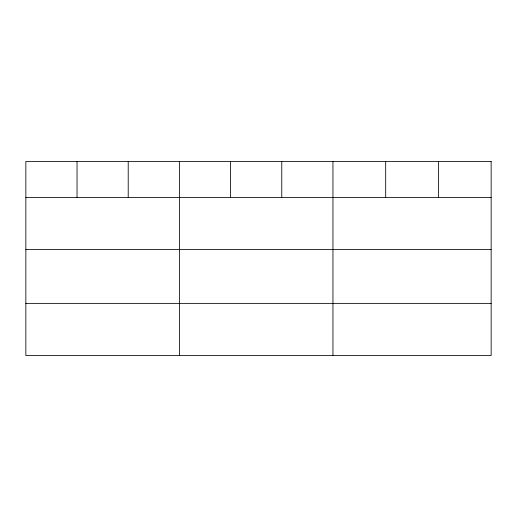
<?xml version="1.0" encoding="UTF-8"?>
<svg xmlns="http://www.w3.org/2000/svg" width="517" height="517" viewBox="0 0 517 517"><rect width="100%" height="100%" fill="white"/><g stroke="black" fill="none" stroke-linecap="round" stroke-linejoin="round"><path stroke-width="0.78" d="M25.85 197.442L491.15 197.442M25.85 249.614L491.15 249.614M25.85 303.376L491.15 303.376M438.416 161.453L438.416 197.442M385.682 161.453L385.682 197.442M332.948 161.453L332.948 355.547M281.765 161.453L281.765 197.442M230.582 161.453L230.582 197.442M179.399 161.453L179.399 355.547M128.216 161.453L128.216 197.442M77.033 161.453L77.033 197.442M491.15 161.453L25.85 161.453L25.85 355.547L491.15 355.547L491.15 161.453"/></g></svg>
